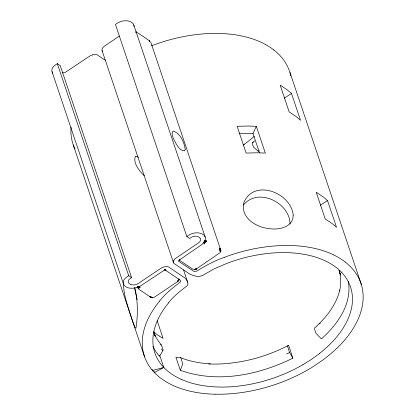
<?xml version="1.0" encoding="UTF-8"?>
<svg xmlns="http://www.w3.org/2000/svg" width="415" height="415" viewBox="0 0 415 415"><rect width="100%" height="100%" fill="white"/><g stroke="black" fill="none" stroke-linecap="round" stroke-linejoin="round"><path stroke-width="0.62" d="M123.634 283.419C123.333 293.545 126.928 303.256 129.822 312.806C131.332 317.325 132.764 321.874 134.491 326.315C134.917 326.901 134.974 328.327 135.97 327.975C138.034 314.726 137.925 300.797 134.756 287.714M177.755 280.976L177.983 280.753L177.47 281.557L177.47 281.194L178.549 280.566C176.826 282.548 179.285 280.135 179.01 279.041L178.434 280.613L178.165 280.519C178.72 280.602 179.29 279.139 178.725 279.907L178.73 279.139M220.204 248.948L220.811 251.21L220.106 251.334L219.768 248.595L220.49 249.316L220.79 250.38L220.811 251.21L220.49 249.316L219.768 248.595L220.386 251.449L220.183 252.061L220.365 250.1L219.768 248.595L220.624 249.7L150.967 42.724M219.94 249.265L220.484 250.11L220.598 251.464L220.448 250.795L219.934 250.53M177.47 281.557L178.564 280.633L178.834 279.337L178.616 280.27M204.061 241.981L205.632 241.95L204.372 241.499L204.476 240.965L205.814 241.042L206.385 240.617L206.431 241.172L205.767 241.509L205.409 242.376L204.242 241.743L204.061 241.981L204.611 244.03L204.704 243.169L204.216 243.532L203.547 242.422L203.827 242.204L204.258 242.702L203.864 242.998M137.785 286.775L137.837 287.948L138.211 288.098L139.118 288.031L139.834 286.967L140.223 287.46L138.076 287.522L137.225 286.801L137.235 287.268L137.837 287.948L138.356 286.905L139.482 286.433L139.834 286.967L139.072 286.677L138.636 288.124L138.356 286.905L137.51 287.668L137.235 287.268M220.386 251.449L220.448 250.795M178.917 279.762L179.01 279.041M290.018 224.048C290.09 202.831 258.011 186.916 243.522 204.927M164.47 269.657L165.16 269.709L165.346 270.767L165.938 270.533L165.025 270.43L164.734 270.061L165.16 269.709L164.947 269.382M152.865 346.343L155.724 351.484L159.459 356.309L162.903 350.628L163.074 349.746C161.798 343.537 156.056 339.662 154.307 333.551M179.612 259.972L179.679 259.645C178.824 259.411 180.634 261.025 179.679 259.645L179.441 259.728M204.834 242.059L205.02 240.171M254.701 140.81L252.45 142.604L252.19 143.382L253.43 146.993L258.317 151.444L259.209 150.64M180.338 370.279L182.735 363.945L180.935 358.088L180.442 357.585L175.919 357.351L180.338 370.279C217.201 383.605 258.592 375.093 292.834 358.176L288.612 345.301C264.111 358.036 236.348 364.982 208.672 363.997M178.725 279.907L178.964 279.295L178.761 279.528M150.012 296.44L150.531 297.031L151.563 297.083M151.563 297.301L150.697 297.099L150.318 296.523M219.997 249.913L220.609 249.96L220.272 249.208M259.448 152.653L253.01 133.521L256.325 126.342L248.704 126.025L237.11 126.31L246.116 153.062L257.71 152.782L265.33 153.094L256.325 126.342M165.886 269.797L165.346 270.767M196.145 268.505L195.916 268.977L196.295 268.821M195.579 269.05L195.901 268.552M179.524 259.852L179.679 259.645L179.82 260.169M159.63 301.031C165.243 293.69 172.593 287.948 179.913 282.418A2.506 1.499 -18.6 0 0 180.774 281.095A2.547 1.525 -18.6 0 0 180.432 280.322L165.263 270.02L164.672 269.958L140.519 285.93L135.43 287.849A12.517 7.496 -18.6 0 1 130.699 288.197A12.486 7.48 -18.6 0 1 129.677 288.093L129.184 288.01A12.217 7.32 -18.6 0 1 127.763 287.652L126.886 287.315A12.31 7.371 -18.6 0 1 125.693 286.646L125.351 286.397A14.649 8.777 -18.6 0 1 124.744 285.868A13.877 8.31 -18.6 0 1 124.028 285.017A12.798 7.667 -18.6 0 1 123.68 284.42A12.17 7.288 -18.6 0 1 123.343 283.487A11.298 6.77 -18.6 0 1 123.229 282.522L123.245 282.195A10.37 6.215 -18.6 0 1 123.338 281.536A9.991 5.981 -18.6 0 1 123.665 280.55A9.633 5.769 -18.6 0 1 124.204 279.565A9.452 5.665 -18.6 0 1 126.658 277.09L128.692 275.71L131.617 277.687L130.009 278.771A4.332 2.594 -18.6 0 0 129.008 279.643A4.441 2.661 -18.6 0 0 128.759 279.959A4.658 2.791 -18.6 0 0 128.401 280.623A4.949 2.962 -18.6 0 0 128.292 280.96A5.405 3.237 -18.6 0 0 128.23 281.479A6.033 3.616 -18.6 0 0 128.282 281.998A6.526 3.911 -18.6 0 0 128.323 282.169A7.086 4.243 -18.6 0 0 128.453 282.511A7.724 4.627 -18.6 0 0 128.64 282.848A8.43 5.047 -18.6 0 0 129.029 283.336L129.755 283.953A7.709 4.617 -18.6 0 0 130.948 284.555M168.599 302.737C173.646 296.16 180.26 291.029 186.828 286.054A2.532 1.52 -18.6 0 0 187.181 285.743L187.865 284.483L187.865 282.843L183.58 269.952M220.277 252.559L195.844 269.262L196.611 268.811M316.884 325.879C327.316 316.152 336.409 304.164 339.797 290.075L339.6 290.91C341.177 284.156 341.177 276.971 339.071 270.331L340.653 275.041L339.034 270.876M319.467 324.022L320.224 323.295M288.612 345.301L287.559 346.126L289.54 352.517L292.834 358.176M319.436 353.585L311.494 359.349L302.945 364.707M317.029 326.133L314.549 327.917L314.42 328.659L315.991 333.39L321.423 338.894C337.416 324.644 352.314 303.884 348.315 281.329M243.18 145.146L244.202 144.436M119.401 36.043L104.601 46.055A6.687 4.005 -18.6 0 0 102.64 47.943A6.552 3.922 -18.6 0 0 102.209 48.737A6.417 3.844 -18.6 0 0 102.028 49.323A6.22 3.725 -18.6 0 0 101.981 50.08A5.95 3.564 -18.6 0 0 102.163 50.78A5.826 3.486 -18.6 0 0 102.458 51.258L102.728 51.543M205.202 237.141L133.713 24.744A12.217 7.32 -18.6 0 0 133.179 23.79L132.675 23.199A12.31 7.371 -18.6 0 0 131.68 22.4L131.306 22.171A14.649 8.777 -18.6 0 0 130.518 21.762A13.882 8.316 -18.6 0 0 129.257 21.279A12.798 7.667 -18.6 0 0 127.913 20.957A11.848 7.097 -18.6 0 0 126.508 20.781L125.548 20.75A10.562 6.329 -18.6 0 0 124.573 20.781A10.079 6.038 -18.6 0 0 122.617 21.046A9.633 5.769 -18.6 0 0 121.159 21.409A9.452 5.66 -18.6 0 0 117.487 23.069L115.437 24.438L186.807 236.503L188.851 235.134A9.452 5.665 -18.6 0 1 192.524 233.474A9.644 5.774 -18.6 0 1 194.474 233.023A10.074 6.033 -18.6 0 1 195.942 232.851L197.877 232.846A11.853 7.102 -18.6 0 1 199.278 233.023A12.803 7.672 -18.6 0 1 200.621 233.349A13.877 8.31 -18.6 0 1 201.477 233.65A14.649 8.777 -18.6 0 1 202.67 234.236L203.049 234.465A12.31 7.371 -18.6 0 1 204.04 235.264L204.548 235.855A12.217 7.32 -18.6 0 1 205.083 236.809L205.415 238.526A12.517 7.501 -18.6 0 1 205.129 240.306A12.03 7.205 -18.6 0 1 204.688 241.359L202.012 244.445L178.341 260.734L178.466 261.154L193.862 271.358A2.516 1.51 -18.6 0 0 196.892 270.969C205.664 265.61 214.742 260.62 224.494 257.269M179.534 259.743L179.716 260.075M177.371 281.79L153.918 297.519L151.776 297.731L151.143 297.41L152.367 297.809L150.993 297.399L150.121 296.507L150.993 297.399L152.606 297.83M131.617 277.687L60.253 65.622L57.322 63.645L55.288 65.025A9.452 5.66 -18.6 0 0 52.627 67.827A9.623 5.763 -18.6 0 0 52.295 68.485A10.002 5.992 -18.6 0 0 51.974 69.471A10.37 6.215 -18.6 0 0 51.875 70.13L51.974 71.422A12.17 7.288 -18.6 0 0 52.176 72.049A12.792 7.662 -18.6 0 0 52.472 72.656M284.228 98.194L291.501 93.536L287.268 89.863L280.177 85.158L289.182 111.915L296.274 116.62L300.507 120.293L291.501 93.536M320.256 205.259L327.534 200.595L323.295 196.923L316.204 192.218L325.21 218.975L332.301 223.68L336.539 227.353L327.534 200.595M196.414 268.391L196.705 268.214M220.733 250.743L220.739 251.386L220.484 250.11M168.682 302.753A103.361 61.918 -18.6 0 0 163.79 367.462L154.39 372.556L152.523 370.496L152.113 369.272M195.641 269.304L194.407 269.553L195.641 269.304L194.853 269.366M286.62 353.99L289.54 352.517M252.45 142.604L253.524 142.189M151.48 45.811L153.13 45.204A114.25 68.439 -18.6 0 1 193.748 34.907A126.585 75.826 -18.6 0 1 205.783 33.714A113.959 68.262 -18.6 0 1 262.363 42.859A115.329 69.087 -18.6 0 1 270.596 47.595L273.827 49.919M205.01 241.712L206.38 241.706L206.431 241.172L205.814 241.042L205.773 240.56L204.45 241.24L205.119 241.354L204.372 241.499M181.869 379.658A103.911 62.245 -18.6 0 1 171.986 374.273A103.983 62.292 -18.6 0 1 165.626 369.262L163.795 367.462L152.523 370.496A114.218 68.423 -18.6 0 1 159.692 301.041M136.162 32.085L136.478 32.209L135.731 32.017L136.966 32.448L136.151 32.235L136.571 32.225M149.488 41.256L149.908 41.225L149.177 40.691L149.908 41.225M239.113 133.225L253.01 133.521M210.462 363.851C200.232 363.27 189.94 361.538 180.442 357.585M135.985 32.131L136.478 32.209M203.547 242.422L204.258 242.702M150.993 297.399L150.272 296.549L151.506 297.446L150.904 297.062M193.027 269.299L180.333 260.822M159.095 335.968L163.1 338.407L157.166 320.769M186.807 236.503L189.748 238.469L191.357 237.385A4.358 2.609 -18.6 0 1 193.12 236.54A4.658 2.791 -18.6 0 1 194.101 236.301A4.949 2.962 -18.6 0 1 194.609 236.228A5.405 3.237 -18.6 0 1 195.377 236.182A6.033 3.616 -18.6 0 1 195.89 236.197A6.526 3.911 -18.6 0 1 196.658 236.285A7.242 4.337 -18.6 0 1 197.41 236.457A8.435 5.053 -18.6 0 1 198.137 236.716L199.055 237.204A7.709 4.617 -18.6 0 1 200.077 238.179M137.401 32.624L149.286 40.603M150.707 297.228L138.371 288.876M105.721 60.533L97.136 54.847A5.826 3.486 -18.6 0 0 96.176 54.604A5.95 3.564 -18.6 0 0 95.388 54.526A6.22 3.725 -18.6 0 0 94.267 54.562A6.417 3.844 -18.6 0 0 93.391 54.687A6.552 3.922 -18.6 0 0 92.509 54.889M138.423 157.332L136.748 156.362L135.482 156.331C132.51 162.561 139.668 171.519 144.27 175.716M150.821 297.109L151.392 297.508M345.192 261.984L341.965 259.66A115.329 69.087 -18.6 0 0 333.712 254.94M151.221 297.493L150.209 296.543M193.706 269.122L194.033 269.402M160.761 344.367L161.482 345.021M150.007 41.899L150.448 42.34M161.419 349.01L162.903 350.628M165.16 269.709L165.398 270.009M219.768 248.595L220.739 250.079L220.811 250.94L219.768 248.595L220.619 250.805M220.251 249.093C221.984 253.212 219.447 247.418 220.567 250.063M139.118 288.031L138.693 286.832L138.211 288.098L138.055 286.884M220.365 250.1L220.049 249.332L220.22 250.702M187.704 282.21L186.485 279.757L184.774 277.848L168.5 266.912A5.826 3.486 -18.6 0 0 167.546 266.669A5.95 3.564 -18.6 0 0 166.757 266.591A6.22 3.725 -18.6 0 0 165.632 266.627L165.051 266.7A6.552 3.927 -18.6 0 0 163.873 266.954A6.692 4.01 -18.6 0 0 160.776 268.365L137.982 283.699L136.219 284.508A5.753 3.445 -18.6 0 1 135.425 284.716A6.479 3.88 -18.6 0 1 134.019 284.913A6.967 4.176 -18.6 0 1 132.867 284.918A7.257 4.347 -18.6 0 1 130.958 284.555M289.981 72.475L361.351 284.54M102.095 50.614L173.465 262.679M153.763 332.031L155.148 336.15L154.069 331.808M159.671 355.204L163.795 367.462M57.322 63.645L128.692 275.71M153.975 371.326L154.39 372.556L156.413 374.543A115.329 69.087 -18.6 0 0 163.448 380.088L166.913 382.257A113.829 68.184 -18.6 0 0 215.074 394.219M52.062 71.738L123.431 283.803M73.253 144.892L144.622 356.957M137.183 299.765L134.527 287.813M133.832 25.076L134.05 26.461M254.286 136.26A103.138 61.783 -18.6 0 1 244.155 144.41M341.306 272.095A103.128 61.773 -18.6 0 1 319.389 353.559M200.077 238.179A7.283 4.363 -18.6 0 1 200.279 238.542A7.133 4.275 -18.6 0 1 200.492 240.072A6.474 3.88 -18.6 0 1 200.201 241.016A5.753 3.445 -18.6 0 1 199.895 241.551L198.697 242.744L175.965 258.12A6.692 4.01 -18.6 0 0 173.88 260.205M173.88 260.205A6.552 3.927 -18.6 0 0 173.501 260.999A6.417 3.844 -18.6 0 0 173.392 261.393A6.22 3.725 -18.6 0 0 173.346 262.145A5.95 3.564 -18.6 0 0 173.532 262.845A5.826 3.486 -18.6 0 0 173.823 263.323L189.624 273.957C193.385 275.799 198.246 277.428 202.313 275.612L214.13 268.894L227.052 263.302A103.356 61.913 -18.6 0 1 323.207 259.92A102.982 61.69 -18.6 0 1 328.467 262.477A103.989 62.292 -18.6 0 1 333.344 265.418A103.911 62.245 -18.6 0 1 341.369 272.058M302.909 364.676A103.128 61.773 -18.6 0 1 181.92 379.616M92.509 54.889A6.692 4.01 -18.6 0 0 89.412 56.3L65.58 72.179A4.933 2.957 -18.6 0 1 64.849 72.443A5.722 3.424 -18.6 0 1 64.055 72.651A6.474 3.875 -18.6 0 1 62.649 72.848A7.086 4.243 -18.6 0 1 62.364 72.864M52.876 73.242A13.871 8.31 -18.6 0 1 52.663 72.952M215.095 394.177A114.317 68.48 -18.6 0 0 313.159 366.647L322.289 360.422A114.13 68.366 -18.6 0 0 345.135 262.021M75.006 149.026A114.218 68.423 -18.6 0 1 71.043 127.094M273.765 49.956A114.13 68.366 -18.6 0 1 290.765 75.701M333.733 254.924A113.959 68.262 -18.6 0 0 277.147 245.784A126.554 75.81 -18.6 0 0 265.118 246.967A114.244 68.439 -18.6 0 0 224.494 257.264M159.095 335.968A103.983 62.292 -18.6 0 1 153.903 332.005M185.209 149.333L184.566 150.915C179.14 150.92 176.375 143.891 173.963 139.798C173.055 137.246 170.83 133.407 173.013 131.01C180.214 133.049 184.317 142.257 185.209 149.333M293.203 215.146C293.239 227.726 277.801 230.382 268.059 228.452C255.23 227.005 239.746 216.812 244.062 202.074C254.634 178.346 291.278 193.063 293.203 215.146M196.103 269.112L195.315 269.485L196.103 269.112"/></g></svg>
